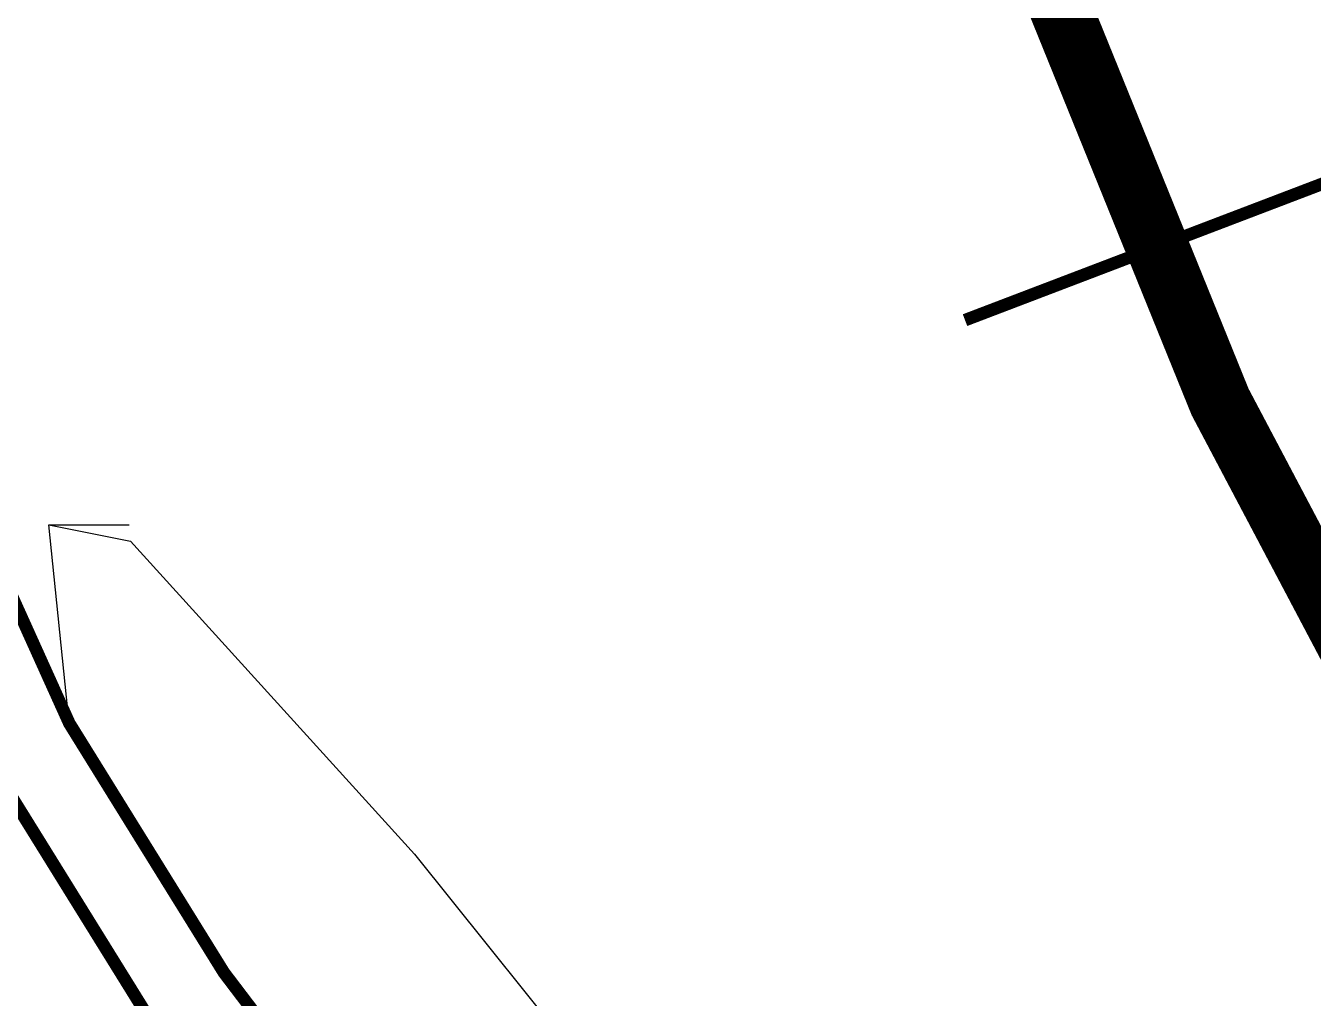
# Model space of a CAD drawing. Header units: inches. Extents: x -885 to 26362, y -28010 to 990.
# Drawn here: x 4289.74 to 4297.81, y -2352.72 to -2346.63 of the extents above; entities that cross this region are included whole.
import ezdxf

# ---------------------------------------------------------------- set-up
doc = ezdxf.new("R2010")
doc.units = ezdxf.units.IN
doc.header["$MEASUREMENT"] = 0
doc.layers.add('BUILDING', color=5, linetype='Continuous', lineweight=15)
doc.layers.add('Text', color=7, linetype='Continuous')

msp = doc.modelspace()

# ---------------------------------------------------------------- linework, layer by layer
at = {"layer": 'BUILDING', "const_width": 0.078483}
for points in [[(4286.202835, -2337.945903), (4286.311084, -2339.056569), (4286.403208, -2340.214247), (4286.473712, -2341.045776), (4286.618577, -2341.563211), (4286.836463, -2342.114296), (4286.958253, -2343.102032), (4287.048463, -2344.315091), (4287.511675, -2346.284713), (4288.978585, -2350.033824), (4289.531591, -2351.259117), (4290.532373, -2352.872483), (4292.114767, -2354.95301), (4293.392632, -2356.723943), (4295.223484, -2359.358849)], [(4286.752751, -2337.924664), (4286.858349, -2339.008129), (4286.950747, -2340.169249), (4287.016746, -2340.947643), (4287.139943, -2341.387685), (4287.373138, -2341.97749), (4287.505135, -2343.048013), (4287.593134, -2344.23132), (4288.037524, -2346.120913), (4289.485094, -2349.820597), (4290.017483, -2351.000206), (4290.985463, -2352.560692), (4292.55623, -2354.625932), (4293.841003, -2356.406439), (4295.684565, -2359.059636)]]:
    msp.add_lwpolyline(points, dxfattribs=at)
at = {"layer": 'Text', "color": 1, "const_width": 0.392416}
msp.add_lwpolyline([(4293.931911, -2338.455447), (4294.0038, -2339.072841), (4294.197396, -2340.418853), (4294.47019, -2341.489376), (4294.752774, -2342.598317), (4295.200575, -2343.573106), (4295.354572, -2344.190644), (4295.732964, -2345.314785), (4296.432549, -2347.039825), (4297.222852, -2348.988556), (4298.012116, -2350.482509), (4298.816057, -2352.004242), (4301.404445, -2356.861273), (4301.733984, -2357.479642), (4302.790417, -2358.739773), (4303.789196, -2360.011828)], dxfattribs=at)
at = {"layer": 'Text', "color": 0, "lineweight": 25, "const_width": 0.078483}
msp.add_lwpolyline([(4295.625746, -2348.476619), (4299.160994, -2347.128189)], dxfattribs=at)
at = {"layer": 'Text'}
for points in [[(4289.889886, -2349.757733), (4290.400275, -2349.859424), (4292.177838, -2351.819276), (4294.48779, -2354.69804), (4296.190554, -2356.741093), (4297.193733, -2358.053825), (4298.350909, -2359.621706)], [(4296.018958, -2359.612462), (4295.398829, -2358.587251), (4292.55623, -2354.625932), (4290.985463, -2352.560692), (4290.017483, -2351.000206), (4289.889886, -2349.757733), (4290.391475, -2349.757733)]]:
    msp.add_lwpolyline(points, dxfattribs=at)

doc.saveas('drawing.dxf')
